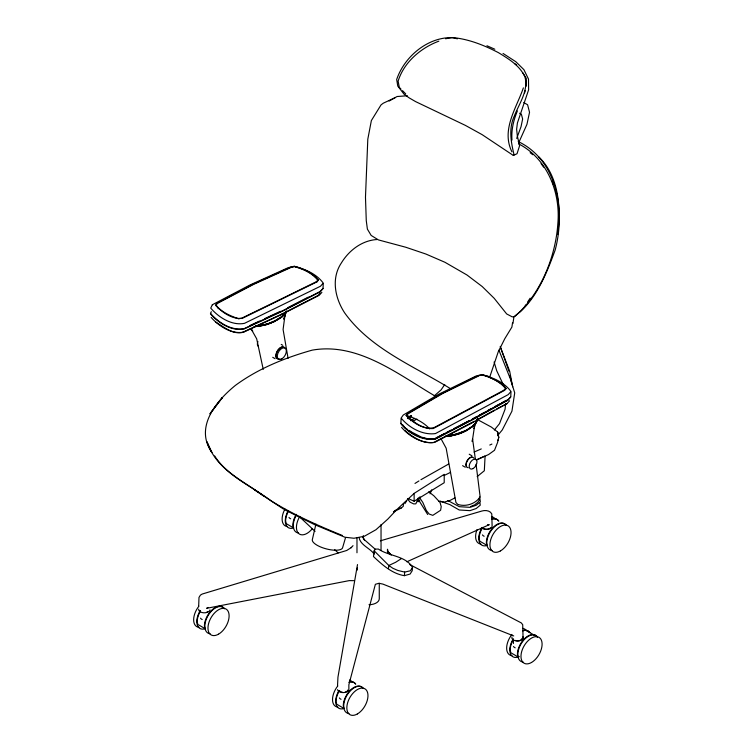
<?xml version="1.0" encoding="UTF-8"?>
<svg xmlns="http://www.w3.org/2000/svg" width="753" height="753" viewBox="0 0 753 753"><rect width="100%" height="100%" fill="white"/><g stroke="black" fill="none" stroke-linecap="round" stroke-linejoin="round"><path stroke-width="1.13" d="M523.081 638.422L522.714 624.717L521.311 622.929L409.764 564.562M526.281 86.171L526.291 78.397L522.93 72.966M485.073 456.346L484.33 470.757L477.167 476.602M479.407 497.884L479.341 500.096L477.675 502.505L474.663 504.755M238.983 318.924C231.246 316.204 221.617 312.401 216.224 305.341L215.603 305.341L216.525 303.403L253.394 284.041L291.006 267.033L294.414 266.289C303.28 268.652 312.646 272.85 318.444 280.163L316.881 281.914L242.24 318.368C232.235 319.517 222.079 312.382 215.603 305.341M198.698 605.61L198.999 597.402L200.449 595.096L202.218 594.042L346.728 550.471L351.576 547.403L351.124 547.704L353.016 545.671M323.046 288.004L323.225 283.825M400.907 422.941L401.085 418.762M510.779 396.389L510.958 392.209M337.523 685.701L337.956 677.145L357.506 564.571M357.195 570.125L357.317 567.903M404.37 575.668L404.672 572.082L410.404 570.774L412.55 567.254C405.274 555.629 388.953 556.288 378.335 549.041L375.418 549.135L374.175 550.81L373.479 556.561C382.232 564.759 392.097 573.73 404.37 575.668L410.112 574.05L412.211 570.727L412.55 567.254M403.467 503.813L403.25 506.327L401.076 508.134L393.424 511.908M505.63 403.439L505.075 409.237L499.512 423.657L494.373 429.991M363.304 535.628L363.04 537.896L362.974 537.087L364.499 539.995L363.407 538.866L375.465 549.436M388.463 568.619L388.821 565.484L374.175 550.81M284.86 316.109L283.09 329.494L288.079 358.39M429.643 428.918C424.099 422.461 414.517 417.727 406.102 415.411L407.326 413.689L442.538 393.113L478.814 375.408L482.155 375.032C490.768 377.357 499.851 381.46 505.517 388.52L506.176 388.548L504.585 390.346L433.257 428.542C423.13 429.229 412.588 422.744 406.102 415.411M474.654 425.464L472.235 441.578L472.564 438.886L475.435 459.669M512.558 322.623L511.899 327.084L504.802 338.69L498.232 351.839L489.827 376.782M473.872 428.589L476.978 419.515M374.109 551.836L373.817 553.276L374.429 554.029M557.644 234.484C561.361 208.327 558.83 175.6 538.433 156.577M498.072 440.646L498.731 437.549L497.564 431.968L491.398 427.102L477.12 419.383M315.921 524.154L312.297 539.76A15.681 5.403 15 0 0 326.633 548.975A15.681 5.403 15 0 0 342.671 547.478L345.552 537.586M524.634 92.911L525.18 90.661M444.477 436.495C456.205 436.081 468.573 431.648 476.367 422.584L477.411 418.743M476.395 421.351L476.922 419.44M477.308 419.223L476.498 422.141C469.9 430.311 459.415 433.69 449.607 436.251L465.749 430.641L457.664 433.907L446.35 436.128M286.413 310.923L283.862 319.216L285.754 312.401L281.678 316.684L275.372 320.731L267.324 324.063L255.973 326.209M512.944 323.508L513.913 316.919M523.373 87.875C516.351 108.291 501.018 129.827 511.927 151.861M476.367 422.584L477.214 419.27M418.357 497.893L415.872 503.832L413.698 503.917L410.103 502.176L407.524 498.947M430.067 493.799L431.723 489.845M517.377 110.964C513.546 120.16 511.183 130.071 511.974 140.096M420.052 496.867L417.887 501.827L419.779 500.689M516.709 138.42L521.029 126.702L522.638 119.03L521.377 114.24L519.608 113.242M211.301 311.676L210.435 313.728C218.304 322.99 231.604 331.518 244.217 328.939L283.053 310.876L320.204 291.835L322.971 288.719M216.224 305.341L217.062 303.591L253.799 284.286L291.345 267.315L294.414 266.647C303.035 268.972 312.119 273.075 317.785 280.135L318.444 280.163M518.516 143.155L526.94 124.367L529.538 112.31L527.589 104.752L523.787 102.577M406.658 500.886L404.86 503.71M524.737 306.669L525.876 304.899M527.571 302.075L530.15 298.188M444.759 384.491L441.07 389.913L434.236 395.89M479.162 375.691L442.962 393.348L407.844 413.877L406.742 415.43C413.331 422.179 424.673 430.838 434.594 427.337L504.077 390.139L505.517 388.52M254.128 326.595L259.248 326.35L267.447 324.392L275.41 321.098L267.447 324.392L259.07 326.058C268.906 323.95 279.514 320.976 285.999 312.693L281.914 316.985L275.193 320.769L267.324 324.063L256.142 326.049M498.025 435.074L502.279 429.925L511.936 411.176L514.723 392.878L510.478 379.173L498.947 350.23M474.211 424.588L472.282 426.885L473.421 425.153M238.993 318.575L241.92 318.077L280.267 299.412L316.382 281.707L317.785 280.135M323.028 288.343L320.26 291.458L283.119 310.5L244.283 328.562C231.67 331.141 218.37 322.613 210.492 313.361M320.185 293.105L318.048 295.505L281.227 314.377L242.767 332.271C230.917 334.078 218.643 326.021 211.16 317.399M510.76 396.737L508.002 399.843L472.122 419.619L435.234 438.811C422.424 440.656 408.738 432.966 400.888 423.28M510.703 397.104L507.936 400.219L472.065 419.995L435.168 439.178C422.367 441.032 408.672 433.333 400.822 423.657M321.889 292.362L319.272 295.223L282.3 314.17L243.661 332.148C233.223 335.245 224.093 326.971 215.65 322.058M401.575 427.356C409.246 436.524 422.311 444.148 434.641 442.378L471.274 423.318L507.004 403.617L509.621 400.747M408.126 498.533L414.131 501.234L444.214 482.72L444.214 474.334L414.131 493.394L396.671 509.715L387.814 519.109L375.973 529.717L364.254 536.305L353.966 538.254L344.949 537.237L314.669 524.672L284.502 509.687M394.148 511.306L395.598 510.101M519.57 312.26L514.6 316.204M488.236 376.698L496.293 380.51L503.324 384.952L506.176 388.548M520.125 311.968C537.755 295.76 547.092 272.115 555.159 250.062C565.456 211.442 557.851 160.558 518.205 141.545M513.33 155.447L514.073 154.93C510.995 141.969 508.435 128.405 514.45 115.727C519.278 103.302 528.502 91.009 525.001 77.041C519.862 65.605 508.736 58.96 498.458 52.663C484.424 45.396 469.552 39.382 453.73 37.65C428.438 36.323 404.559 56.23 396.68 79.479L397.772 86.077L403.966 94.069L409.152 97.871L415.581 101.599L465.335 125.365L482.118 134.636L513.33 155.447L517.038 153.725L519.589 145.753L517.349 136.058L516.624 129.243L517.415 122.974L528.615 89.842L528.502 79.093L523.9 69.653L515.843 61.727L503.042 53.444M471.162 427.215L465.768 430.998L457.805 434.293L445.955 436.053M401.453 558.575L395.636 562.293L388.821 565.484L392.85 568.27L397.838 570.445L404.672 572.082M414.988 483.435L418.95 480.941M420.936 479.699L448.666 464.027M465.57 430.66L472.357 426.48L476.131 422.301M208.026 607.455L206.614 608.32L349.279 580.61L353.731 580.667M389.122 101.062L397.057 96.525L407.354 95.753M407.392 418.047L411.439 415.76M407.853 417.529L410.931 415.807M408.07 417.755L410.103 416.607M407.608 418.574L411.684 416.287M410.47 420.692L414.545 418.395M412.889 421.322L416.908 419.063M472.498 418.941L476.498 416.738M479.501 415.082L484.499 412.324M487.502 410.667L491.502 408.465M494.495 406.808L499.503 404.05M501.498 402.949L503.503 401.848M504.501 401.302L506.063 400.436M405.076 430.725C412.842 437.041 423.139 444.129 433.756 442.472L474.239 421.294M476.273 420.174L494.58 410.084M496.613 408.964L507.004 403.617M471.915 419.459L507.353 400.012M454.878 497.893L450.106 500.406L444.336 502.072L438.98 501.329M450.595 472.347L444.035 475.538M451.508 430.123L435.45 438.51L429.21 439.168L421.322 437.098M453.551 429.059L469.872 420.532M435.94 437.982L444.844 433.351M446.887 432.288L450.991 430.161M454.068 428.561L469.448 420.56M287.655 307.713L308.372 297.096M395.259 97.608L383.286 103.189L381.037 104.893L371.37 120.546L367.803 139.201L365.478 197.248L366.269 220.629L367.389 229.119L371.173 235.444L378.42 239.906L405.745 247.238L425.906 254.043L444.929 262.27L466.982 274.996L482.249 286.573L494.184 298.301L506.684 313.954L512.247 316.862L514.685 316.552C540.532 294.291 555.629 257.074 557.86 223.453C560.618 192.392 547.29 158.685 518.657 143.87M250.005 325.465L259.437 321.089M264.67 318.651L280.38 311.337M476.687 459.819L484.697 456.111M481.271 448.92L474.014 452.092M489.779 445.051L491.907 444.082M406.865 561.785L489.271 524.681L487.455 524.756M470.776 506.487L473.693 505.188M476.687 459.829L488.593 454.539L494.514 450.266L497.62 442.369L498.147 439.215M438.839 41.161C420.786 47.9 403.881 62.32 398.121 81.126L399.316 87.376L400.925 89.014M281.678 316.684L286.121 312.231L281.98 316.571L275.372 320.731M408.794 418.979L409.293 418.809M315.083 276.728L315.582 276.567M502.816 385.112L503.324 384.952M218.106 308.636L218.615 308.476M380.369 540.833L481.958 511.005C485.271 509.988 490.062 510.468 491.775 513.885L492.114 526.083A5.695 3.285 0 0 1 487.859 529.246A5.695 3.285 0 0 1 481.478 527.693M488.565 376.434L482.146 374.674L476.056 376.029L438.961 394.13L403.288 414.997L401.123 418.047C408.964 427.723 422.659 435.422 435.46 433.568L508.228 394.61L510.995 391.494C504.265 382.27 492.763 377.432 481.958 374.73M470.164 423.544L471.274 423.318M281.227 314.377L282.3 314.17M445.56 38.751L452.111 37.678L457.429 38.808M242.767 332.271L243.661 332.148M377.027 239.529C362.024 240.386 349.006 250.401 341.391 262.919C331.009 278.346 334.981 298.084 344.592 312.787C370.58 349.138 414.319 366.222 451.179 389.103M446.501 436.147L448.534 435.931M256.039 326.134L258.128 325.993M399.259 508.19L401.076 508.134M255.163 326.275L259.173 325.917M216.525 303.403L217.062 303.591M447.856 500.557L459.321 506.694L470.051 507.353L476.263 505.235L480.339 501.893L479.727 496.942M440.016 501.056L449.965 504.661L459.217 509.988L469.957 510.647L476.16 508.539L480.245 505.197L480 503.211M407.326 413.689L407.844 413.877M513.715 635.937L382.901 584.102L378.975 583.283L375.371 584.29L348.865 684.778L348.874 688.986A5.695 3.285 0 0 1 343.763 692.581A5.695 3.285 0 0 1 337.532 689.644M504.077 390.139L504.585 390.346M342.493 535.524C318.077 525.585 293.868 514.911 271.4 501.027C248.236 483.755 216.751 471.538 207.009 441.842L211.922 452.515C194.302 427.516 215.989 401.114 235.435 385.367C258.279 368.575 285.039 357.75 312.203 350.145C357.986 342.06 398.13 374.373 435.3 396.172M316.382 281.707L316.881 281.914M486.937 45.745L494.815 49.227M412.955 432.721L420.4 436.608M283.674 509.188L254.843 490.128M281.217 344.413L282.799 345.326M469.213 454.21L471.905 455.772M462.587 465.674L465.288 467.236M272.718 357.317L275.08 358.682M526.008 630.402L537.134 636.831A14.947 8.631 -60 0 0 525.246 638.007A14.947 8.631 -60 0 0 517.415 654.319L518.12 656.955L510.863 652.766L510.148 650.121A14.947 8.631 -60 0 1 513.537 639.212M405.189 428.043L407.128 429.21M409.067 430.387L411.985 432.137M264.228 496.462C247.511 483.492 226.135 474.286 214.643 455.923M530.14 152.727L532.776 154.732M428.777 491.803L433.907 495.832L440.034 502.449L441.22 506.618L440.618 510.252L432.806 515.353L429.182 514.045L426.302 510.421L422.81 502.43L419.327 497.291M514.939 63.779L516.614 65.106M373.61 553.304C369.252 547.883 360.518 545.021 359.04 537.614M300.56 517.763L315.083 531.345M334.727 549.709L338.144 552.9M402.526 90.652L405.735 93.918M250.278 328.656L252.716 331.151L251.549 329.503M541.049 163.57L543.591 167.138M402.742 424.805L403.966 426.424M427.666 514.487L418.574 499.898M251.53 329.692L256.688 338.831L263.239 369.375M440.731 438.218L446.162 448.223L455.923 502.42L457.692 504.359C465.523 507.136 475.68 503.945 480.141 496.848L476.075 464.281M503.315 384.727L496.707 370.721L494.109 361.986M500.199 346.436L509 371.276M500.519 347.481L509.687 371.267L512.671 386.835M552.401 181.294L553.351 184.447M388.03 551.535L387.484 549.238L387.484 552.711M510.035 375.822L511.852 383.766M513.414 639.259L513.414 643.495M414.131 493.394L414.131 501.234M381.037 524.577L381.037 550.424M379.267 583.321L379.267 598.776A10.26 5.92 0 0 1 369.008 604.697M356.978 537.501L356.978 552.777M276.464 358.089A6.739 3.887 -60 0 1 275.899 356.611M275.833 355.708A6.739 3.887 -60 0 1 282.977 346.822M280.05 359.059A6.786 3.925 -60 0 1 276.935 352.216A6.786 3.925 -60 0 1 285.029 347.942M466.484 466.728A5.779 3.341 -60 0 1 467.133 460.657A5.779 3.341 -60 0 1 472.065 457.052M257.912 346.004A5.506 3.181 -60 0 1 257.912 341.514M468.197 467.773A5.826 3.36 -60 0 1 467.349 460.78A5.826 3.36 -60 0 1 473.825 458.022M506.082 525.255A14.947 8.631 -60 0 0 494.194 526.432A14.947 8.631 -60 0 0 486.363 542.744L487.069 545.388L479.812 541.191L479.106 538.555A14.947 8.631 -60 0 1 482.494 527.646M491.86 519.25A14.947 8.631 -60 0 1 498.825 521.067M490.419 527.872A4.226 2.438 0 0 1 486.212 529.274A4.226 2.438 0 0 1 482.494 527.467M484.16 536.249A4.226 2.438 0 0 1 482.494 534.884M487.135 545.445A14.947 8.631 -60 0 1 479.124 541.379A14.947 8.631 -60 0 1 482.136 527.439M491.502 519.043A14.947 8.631 -60 0 1 498.467 520.86M480.885 544.043A14.947 8.631 -60 0 1 477.016 529.613M491.455 516.812A14.947 8.631 -60 0 1 495.323 519.043M492.057 550.499A14.947 8.631 -60 0 1 489.864 532.559A14.947 8.631 -60 0 1 506.487 525.49M296.268 514.346A14.947 8.631 -60 0 0 292.879 525.255L293.585 527.9L286.328 523.702L285.622 521.067A14.947 8.631 -60 0 1 288.437 511.146M290.677 518.761A4.226 2.438 0 0 1 289.02 517.396M293.651 527.957A14.947 8.631 -60 0 1 285.764 524.267A14.947 8.631 -60 0 1 288.079 510.939M287.401 526.563A14.947 8.631 -60 0 1 284.935 509.122M298.574 533.011A14.947 8.631 -60 0 1 296.108 515.57M312.288 528.728A14.947 8.631 -60 0 1 298.499 533.359A14.947 8.631 -60 0 1 299.826 516.398M522.902 630.826A14.947 8.631 -60 0 1 529.877 632.633M521.848 638.619A4.226 2.438 0 0 1 515.203 640.408M515.203 647.825A4.226 2.438 0 0 1 513.546 646.451M519.288 656.578A14.947 8.631 -60 0 1 510.336 653.472A14.947 8.631 -60 0 1 513.179 639.015M522.554 630.619A14.947 8.631 -60 0 1 529.519 632.435M511.936 655.618A14.947 8.631 -60 0 1 511.936 634.478M522.497 628.379A14.947 8.631 -60 0 1 526.366 630.609M523.1 662.066A14.947 8.631 -60 0 1 520.916 644.135A14.947 8.631 -60 0 1 537.538 637.066M224.14 608.518A14.947 8.631 -60 0 0 212.252 609.695A14.947 8.631 -60 0 0 204.411 626.007L205.127 628.651L197.87 624.463L197.154 621.818A14.947 8.631 -60 0 1 200.543 610.909M207.63 611.831A4.226 2.438 0 0 1 206.426 612.321M202.209 619.521A4.226 2.438 0 0 1 200.552 618.147M205.183 628.708A14.947 8.631 -60 0 1 197.182 624.642A14.947 8.631 -60 0 1 200.185 610.702M198.933 627.315A14.947 8.631 -60 0 1 198.933 606.174M210.106 633.762A14.947 8.631 -60 0 1 207.922 615.832A14.947 8.631 -60 0 1 224.545 608.753M363.002 688.289A14.947 8.631 -60 0 0 351.114 689.466A14.947 8.631 -60 0 0 343.283 705.777L343.989 708.422L336.732 704.234L336.017 701.589A14.947 8.631 -60 0 1 339.405 690.68M348.771 682.284A14.947 8.631 -60 0 1 355.745 684.101M347.717 690.087A4.226 2.438 0 0 1 345.288 692.092M342.408 692.233A4.226 2.438 0 0 1 341.071 691.875M340.036 691.273A4.226 2.438 0 0 1 339.415 690.51M341.071 699.292A4.226 2.438 0 0 1 339.415 697.918M344.046 708.479A14.947 8.631 -60 0 1 336.045 704.413A14.947 8.631 -60 0 1 339.048 690.473M349.514 681.785A14.947 8.631 -60 0 1 355.388 683.893M337.805 707.086A14.947 8.631 -60 0 1 337.805 685.945M349.496 680.063A14.947 8.631 -60 0 1 352.235 682.077M348.968 713.533A14.947 8.631 -60 0 1 346.785 695.603A14.947 8.631 -60 0 1 363.407 688.524M210.002 609.892A5.695 3.285 0 0 1 203.724 612.801A5.695 3.285 0 0 1 198.688 609.168M522.949 636.727A5.695 3.285 0 0 1 517.81 641.01A5.695 3.285 0 0 1 511.965 637.029M212.337 304.749L210.727 308.128C218.605 317.38 231.896 325.908 244.509 323.329L320.496 286.225L323.263 283.109C316.533 273.885 305.021 269.037 294.225 266.346L288.314 267.644L249.949 285.011L212.337 304.749M221.806 398.262L209.946 413.839L222.286 397.659L221.806 398.262M391.136 554.848L387.71 551.328L391.146 554.914M498.307 435.13L497.564 431.968L498.731 437.549L498.307 435.13M281.81 358.899A6.419 3.709 -60 0 0 285.735 348.771A6.419 3.709 -60 0 0 277.876 353.308A6.419 3.709 -60 0 0 281.81 358.899M473.082 468.592A5.506 3.181 -60 0 0 476.451 459.895A5.506 3.181 -60 0 0 469.712 463.792A5.506 3.181 -60 0 0 473.082 468.592M500.481 550.895A14.947 8.631 -60 0 0 509.64 527.307A14.947 8.631 -60 0 0 491.333 537.877A14.947 8.631 -60 0 0 500.481 550.895M531.533 662.471A14.947 8.631 -60 0 0 540.682 638.883A14.947 8.631 -60 0 0 522.384 649.453A14.947 8.631 -60 0 0 531.533 662.471M218.539 634.167A14.947 8.631 -60 0 0 227.688 610.57A14.947 8.631 -60 0 0 209.39 621.14A14.947 8.631 -60 0 0 218.539 634.167M357.402 713.938A14.947 8.631 -60 0 0 366.551 690.341A14.947 8.631 -60 0 0 348.253 700.911A14.947 8.631 -60 0 0 357.402 713.938"/></g></svg>
